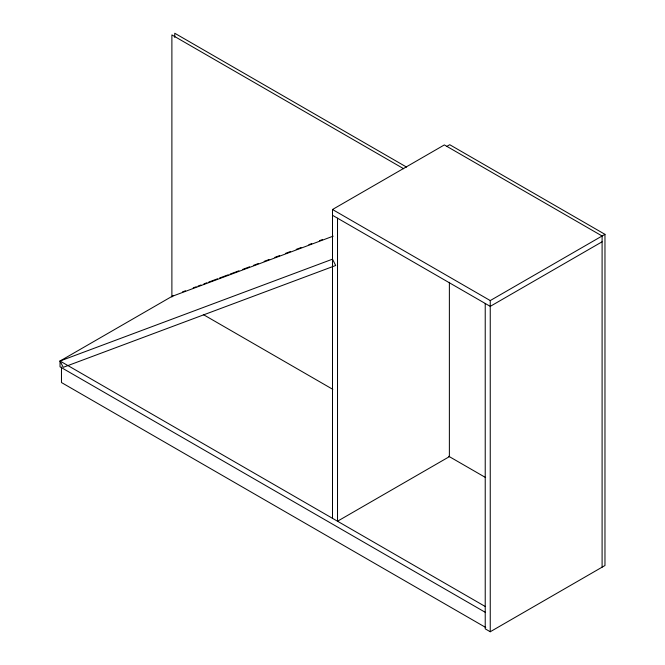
<?xml version="1.0" encoding="UTF-8"?>
<svg xmlns="http://www.w3.org/2000/svg" width="665" height="665" viewBox="0 0 665 665"><rect width="100%" height="100%" fill="white"/><g stroke="black" fill="none" stroke-linecap="round" stroke-linejoin="round"><path stroke-width="1" d="M485.226 612.29L60.033 366.814L60.033 361.02L173.324 295.609M332.5 518.326L332.5 209.5L444.353 144.92L602.099 235.992L602.099 567.17M446.863 146.375L449.731 144.712L604.967 234.338L604.967 565.516L490.246 631.75L485.226 628.849L485.226 303.473M332.5 209.5L490.246 300.572L604.967 234.338M602.099 241.794L490.246 306.365L332.5 215.294M182.526 291.877L185.444 290.788M193.216 287.879L196.133 286.79M198.079 286.066L200.988 284.977M203.906 283.889L206.823 282.8M208.768 282.068L217.513 278.801M219.45 278.078L228.195 274.811M230.14 274.08L238.885 270.813M242.775 269.358L249.575 266.815M253.456 265.368L258.319 263.548M264.146 261.37L269.009 259.558M274.836 257.38L279.691 255.56M285.526 253.382L290.381 251.561M296.216 249.383L301.07 247.571M308.843 244.662L311.76 243.573M319.532 240.672L322.45 239.583M171.886 296.44L333.182 236.15M60.033 361.02L332.5 259.175L335.692 265.493L63.225 367.329L60.033 361.02L485.226 606.497M406.598 167.106L174.754 33.25L174.754 37.398M403.73 168.76L171.886 34.904L171.886 297.039M203.349 314.603L332.799 389.341M448.759 456.29L485.616 477.561M485.758 627.502L61.471 382.541L61.471 367.022M490.246 300.572L490.246 631.75M449.374 282.301L449.374 456.639L337.521 521.219L337.521 218.195"/></g></svg>
